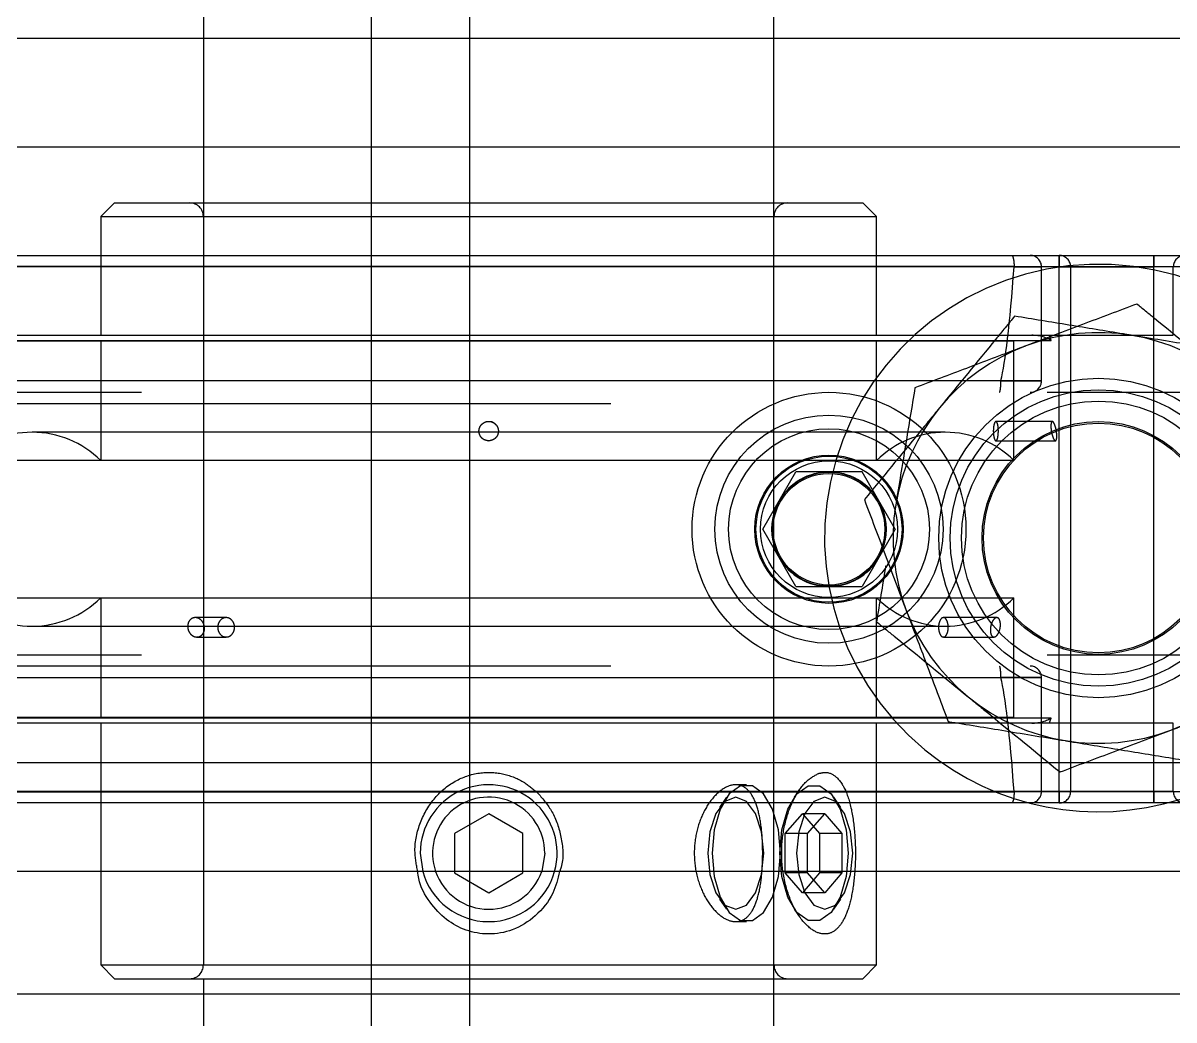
# Model space of a CAD drawing. Header units: metres. Extents: x 0 to 21025, y 0 to 14850.
# Drawn here: x 2734.9 to 2785.3, y 9002 to 9045.7 of the extents above; entities that cross this region are included whole.
import ezdxf

# ---------------------------------------------------------------- set-up
doc = ezdxf.new("R2010")
doc.units = ezdxf.units.M
doc.header["$LTSCALE"] = 25
doc.linetypes.add('HIDDEN2', pattern=[4.7625, 3.175, -1.5875])
for name, color, linetype in [('SL1', 8, 'Continuous'), ('SL4', 4, 'Continuous'), ('ST1', 7, 'HIDDEN2')]:
    doc.layers.add(name, color=color, linetype=linetype)

msp = doc.modelspace()

# ---------------------------------------------------------------- linework, layer by layer
at = {"layer": 'SL1'}
for p, q in [((2754.434, 9857.143), (2754.434, 8684.344)), ((2750.134, 9851.565), (2750.134, 8678.766))]:
    msp.add_line(p, q, dxfattribs=at)
at = {"layer": 'SL4'}
for p, q in [((2920.193, 9045.026), (2630.193, 9045.026)), ((2917.193, 9040.269), (2625.435, 9040.269)), ((2883.216, 9035.506), (2656.693, 9035.506)), ((2767.295, 9023.519), (2768.744, 9026.029)), ((2771.642, 9026.029), (2768.744, 9026.029)), ((2773.091, 9023.519), (2771.642, 9026.029)), ((2768.744, 9021.009), (2767.295, 9023.519)), ((2773.091, 9023.519), (2771.642, 9021.009)), ((2768.744, 9021.009), (2771.642, 9021.009)), ((2917.193, 9013.276), (2625.435, 9013.276)), ((2917.018, 9008.519), (2630.193, 9008.519)), ((2738.281, 9008.519), (2738.281, 9004.419)), ((2753.781, 9008.519), (2753.781, 9008.453)), ((2753.781, 9008.453), (2755.281, 9007.587)), ((2755.281, 9007.587), (2756.781, 9008.453)), ((2756.781, 9008.453), (2756.781, 9008.519)), ((2772.281, 9004.419), (2772.281, 9008.519)), ((2738.281, 9004.419), (2738.881, 9003.819)), ((2738.281, 9004.419), (2772.281, 9004.419)), ((2771.681, 9003.819), (2772.281, 9004.419)), ((2738.881, 9003.819), (2771.681, 9003.819)), ((2742.781, 9003.819), (2742.781, 9000.884)), ((2767.781, 9000.884), (2767.781, 9003.819)), ((2742.781, 9003.134), (2701.999, 9003.134)), ((2801.999, 9003.134), (2767.781, 9003.134))]:
    msp.add_line(p, q, dxfattribs=at)
for radius in [6, 5, 4.4]:
    msp.add_circle((2770.193, 9023.519), radius, dxfattribs=at)
for centre, radius, start, end in [((2770.193, 9023.519), 2.51, 90, 150), ((2770.193, 9023.519), 2.51, 30, 90), ((2770.193, 9023.519), 2.51, 150, 210), ((2770.193, 9023.519), 2.51, 330, 30), ((2770.193, 9023.519), 2.51, 210, 270), ((2770.193, 9023.519), 2.51, 270, 330), ((2755.281, 9009.319), 3, 195.466, 344.534), ((2755.281, 9009.319), 2.459, 198.9879, 341.0121)]:
    msp.add_arc(centre, radius, start, end, dxfattribs=at)
msp.add_open_spline([(2758.392, 9008.519), (2758.31, 9008.193), (2758.127, 9007.459), (2757.385, 9006.54), (2756.379, 9005.911), (2755.289, 9005.716), (2754.276, 9005.897), (2753.379, 9006.388), (2752.664, 9007.171), (2752.234, 9007.926), (2752.184, 9008.413), (2752.173, 9008.519)], degree=3, knots=[0, 0, 0, 0, 0.111202, 0.25077, 0.382599, 0.501592, 0.61112, 0.720329, 0.837079, 0.964836, 1, 1, 1, 1], dxfattribs=at)
at = {"layer": 'ST1'}
for p, q in [((2742.781, 9095.384), (2742.781, 9003.819)), ((2767.781, 9003.819), (2767.781, 9072.514)), ((2917.193, 9045.026), (2630.193, 9045.026)), ((2738.881, 9037.819), (2738.281, 9037.219)), ((2738.881, 9037.819), (2771.681, 9037.819)), ((2772.281, 9037.219), (2771.681, 9037.819)), ((2738.281, 9037.219), (2772.281, 9037.219)), ((2738.281, 9037.219), (2738.281, 9032.019)), ((2742.781, 9037.219), (2742.781, 9004.419)), ((2767.781, 9004.419), (2767.781, 9037.219)), ((2772.281, 9032.019), (2772.281, 9037.219)), ((2920.193, 9035.506), (2620.193, 9035.506)), ((2732.374, 9035.519), (2778.189, 9035.519)), ((2778.189, 9035.519), (2779.006, 9035.519)), ((2779.006, 9035.519), (2780.281, 9035.519)), ((2780.281, 9035.519), (2780.281, 9035.019)), ((2780.281, 9035.519), (2784.431, 9035.519)), ((2780.281, 9035.019), (2780.281, 9035.519)), ((2784.431, 9035.519), (2784.431, 9035.019)), ((2784.431, 9035.519), (2816.781, 9035.519)), ((2784.431, 9035.019), (2784.431, 9035.519)), ((2785.281, 9035.019), (2725.281, 9035.019)), ((2778.304, 9035.035), (2732.259, 9035.035)), ((2778.304, 9035.019), (2778.304, 9035.035)), ((2779.506, 9035.019), (2778.304, 9035.019)), ((2778.304, 9035.019), (2779.506, 9035.019)), ((2779.506, 9030.019), (2779.506, 9035.019)), ((2780.281, 9035.019), (2779.506, 9035.019)), ((2780.281, 9012.019), (2780.281, 9035.019)), ((2780.281, 9035.019), (2780.781, 9035.019)), ((2780.781, 9035.019), (2780.281, 9035.019)), ((2780.781, 9035.019), (2780.781, 9012.019)), ((2784.431, 9035.019), (2780.781, 9035.019)), ((2780.781, 9035.019), (2784.431, 9035.019)), ((2784.431, 9012.019), (2784.431, 9035.019)), ((2816.781, 9035.019), (2784.431, 9035.019)), ((2785.281, 9032.019), (2785.281, 9035.019)), ((2725.281, 9032.019), (2755.281, 9032.019)), ((2755.281, 9032.019), (2785.281, 9032.019)), ((2730.634, 9031.796), (2779.929, 9031.796)), ((2732.271, 9031.769), (2778.292, 9031.769)), ((2738.281, 9031.769), (2738.281, 9026.524)), ((2772.281, 9026.524), (2772.281, 9031.769)), ((2778.292, 9026.524), (2778.292, 9031.769)), ((2732.835, 9030.035), (2777.728, 9030.035)), ((2777.728, 9030.035), (2777.726, 9030.019)), ((2777.726, 9030.019), (2779.506, 9030.019)), ((2779.506, 9030.019), (2777.726, 9030.019)), ((2660.693, 9029.519), (2879.693, 9029.519)), ((2879.693, 9029.019), (2660.693, 9029.019)), ((2779.978, 9028.244), (2777.508, 9028.244)), ((2775.287, 9027.769), (2735.276, 9027.769)), ((2755.281, 9027.394), (2755.341, 9027.404)), ((2777.508, 9027.394), (2780.115, 9027.394)), ((2778.292, 9026.524), (2732.271, 9026.524)), ((2773.118, 9024.59), (2773.068, 9024.289)), ((2732.271, 9020.513), (2778.292, 9020.513)), ((2738.281, 9020.513), (2738.281, 9015.269)), ((2772.281, 9015.269), (2772.281, 9020.513)), ((2778.292, 9015.269), (2778.292, 9020.513)), ((2743.776, 9019.644), (2742.427, 9019.644)), ((2777.546, 9019.644), (2775.209, 9019.644)), ((2735.276, 9019.269), (2775.287, 9019.269)), ((2742.498, 9018.794), (2743.776, 9018.794)), ((2775.209, 9018.794), (2777.424, 9018.794)), ((2660.693, 9018.019), (2879.693, 9018.019)), ((2879.693, 9017.519), (2660.693, 9017.519)), ((2777.728, 9017.002), (2732.835, 9017.002)), ((2777.726, 9017.019), (2777.728, 9017.002)), ((2779.506, 9017.019), (2777.726, 9017.019)), ((2777.726, 9017.019), (2779.506, 9017.019)), ((2779.506, 9012.019), (2779.506, 9017.019)), ((2778.292, 9015.269), (2732.271, 9015.269)), ((2785.281, 9015.019), (2725.281, 9015.019)), ((2779.929, 9015.241), (2730.634, 9015.241)), ((2738.281, 9015.019), (2738.281, 9008.519)), ((2772.281, 9008.519), (2772.281, 9015.019)), ((2785.281, 9012.019), (2785.281, 9015.019)), ((2920.193, 9013.276), (2625.435, 9013.276)), ((2766.575, 9012.319), (2766.104, 9012.319)), ((2785.281, 9012.019), (2725.281, 9012.019)), ((2732.259, 9012.002), (2778.304, 9012.002)), ((2765.709, 9011.768), (2765.397, 9011.326)), ((2768.903, 9012.099), (2768.669, 9011.768)), ((2770.714, 9011.326), (2770.401, 9011.768)), ((2778.304, 9012.019), (2779.506, 9012.019)), ((2778.304, 9012.002), (2778.304, 9012.019)), ((2779.506, 9012.019), (2778.304, 9012.019)), ((2779.506, 9012.019), (2780.281, 9012.019)), ((2780.281, 9012.019), (2780.781, 9012.019)), ((2780.281, 9012.019), (2780.281, 9011.519)), ((2780.281, 9011.519), (2780.281, 9012.019)), ((2780.781, 9012.019), (2780.281, 9012.019)), ((2780.781, 9012.019), (2784.431, 9012.019)), ((2784.431, 9012.019), (2780.781, 9012.019)), ((2784.431, 9012.019), (2784.431, 9011.519)), ((2784.431, 9012.019), (2816.781, 9012.019)), ((2784.431, 9011.519), (2784.431, 9012.019)), ((2778.189, 9011.519), (2732.374, 9011.519)), ((2779.006, 9011.519), (2778.189, 9011.519)), ((2780.281, 9011.519), (2779.006, 9011.519)), ((2784.431, 9011.519), (2780.281, 9011.519)), ((2816.781, 9011.519), (2784.431, 9011.519)), ((2755.281, 9011.051), (2753.781, 9010.185)), ((2756.781, 9010.185), (2755.281, 9011.051)), ((2768.279, 9010.185), (2769.029, 9011.051)), ((2769.029, 9011.051), (2769.779, 9010.185)), ((2770.004, 9011.051), (2769.029, 9011.051)), ((2769.254, 9010.185), (2770.004, 9011.051)), ((2770.004, 9011.051), (2770.754, 9010.185)), ((2753.781, 9010.185), (2753.781, 9008.519)), ((2756.781, 9008.519), (2756.781, 9010.185)), ((2769.254, 9010.185), (2768.279, 9010.185)), ((2768.279, 9008.453), (2768.279, 9010.185)), ((2769.254, 9008.453), (2769.254, 9010.185)), ((2770.754, 9010.185), (2769.779, 9010.185)), ((2769.779, 9010.185), (2769.779, 9008.453)), ((2770.754, 9010.185), (2770.754, 9008.453)), ((2752.281, 9009.319), (2752.39, 9008.519)), ((2757.74, 9009.319), (2757.606, 9008.519)), ((2769.254, 9008.453), (2768.279, 9008.453)), ((2769.029, 9007.587), (2768.279, 9008.453)), ((2769.779, 9008.453), (2769.029, 9007.587)), ((2770.004, 9007.587), (2769.254, 9008.453)), ((2770.754, 9008.453), (2769.779, 9008.453)), ((2770.754, 9008.453), (2770.004, 9007.587)), ((2765.397, 9007.311), (2765.709, 9006.869)), ((2770.004, 9007.587), (2769.029, 9007.587)), ((2770.401, 9006.869), (2770.714, 9007.311)), ((2768.669, 9006.869), (2768.905, 9006.535)), ((2766.099, 9006.319), (2766.575, 9006.319)), ((2767.781, 9003.134), (2742.781, 9003.134))]:
    msp.add_line(p, q, dxfattribs=at)
at = {"layer": 'ST1', "flags": 128}
for points in [[(2768.075, 9009.319), (2767.985, 9010.345), (2767.724, 9011.247), (2767.325, 9011.917), (2766.836, 9012.273), (2766.315, 9012.273), (2765.825, 9011.917), (2765.426, 9011.247), (2765.166, 9010.345), (2765.075, 9009.319), (2765.166, 9008.293), (2765.426, 9007.39), (2765.825, 9006.721), (2766.315, 9006.364), (2766.836, 9006.364), (2767.325, 9006.721), (2767.724, 9007.39), (2767.985, 9008.293), (2768.075, 9009.319)], [(2771.035, 9009.319), (2770.945, 9008.293), (2770.684, 9007.39), (2770.285, 9006.721), (2769.796, 9006.364), (2769.275, 9006.364), (2768.785, 9006.721), (2768.386, 9007.39), (2768.126, 9008.293), (2768.035, 9009.319), (2768.126, 9010.345), (2768.386, 9011.247), (2768.785, 9011.917), (2769.275, 9012.273), (2769.796, 9012.273), (2770.285, 9011.917), (2770.684, 9011.247), (2770.945, 9010.345), (2771.035, 9009.319)], [(2764.877, 9009.319), (2764.971, 9008.378), (2765.237, 9007.58), (2765.636, 9007.047), (2766.107, 9006.86), (2766.577, 9007.047), (2766.976, 9007.58), (2767.242, 9008.378), (2767.336, 9009.319), (2767.242, 9010.259), (2766.976, 9011.057), (2766.577, 9011.59), (2766.107, 9011.777), (2765.636, 9011.59), (2765.237, 9011.057), (2764.971, 9010.259), (2764.877, 9009.319)], [(2768.774, 9009.319), (2768.868, 9008.378), (2769.134, 9007.58), (2769.533, 9007.047), (2770.004, 9006.86), (2770.474, 9007.047), (2770.873, 9007.58), (2771.14, 9008.378), (2771.233, 9009.319), (2771.14, 9010.259), (2770.873, 9011.057), (2770.474, 9011.59), (2770.004, 9011.777), (2769.533, 9011.59), (2769.134, 9011.057), (2768.868, 9010.259), (2768.774, 9009.319)]]:
    msp.add_lwpolyline(points, dxfattribs=at)
at = {"layer": 'ST1'}
for centre, radius in [((2781.999, 9023.134), 7), ((2781.999, 9023.134), 6.5), ((2781.999, 9023.134), 6), ((2770.193, 9023.519), 4.4), ((2781.999, 9023.134), 5.1), ((2781.999, 9023.134), 5.036), ((2770.193, 9023.519), 3.25), ((2770.193, 9023.519), 3.25), ((2770.193, 9023.519), 3.2), ((2770.193, 9023.519), 3), ((2770.193, 9023.519), 2.5), ((2770.193, 9023.519), 2.446)]:
    msp.add_circle(centre, radius, dxfattribs=at)
for centre, radius, start, end in [((2742.181, 9037.219), 0.6, 0, 90), ((2768.381, 9037.219), 0.6, 90, 180), ((2779.006, 9035.019), 0.5, 0, 90), ((2780.281, 9035.019), 0.5, 0, 90), ((2785.781, 9035.019), 0.5, 90, 180), ((2781.999, 9023.134), 12, 15.5717, 230.6853), ((2781.999, 9023.134), 9, 50.6853, 110.6853), ((2779.088, 9030.319), 1.7, 60.3555, 90), ((2755.281, 9023.519), 26, 18.5641, 19.0821), ((2781.999, 9023.134), 9, 110.6853, 170.6853), ((2779.006, 9030.019), 0.5, 270, 0), ((2735.276, 9023.519), 4.25, 90, 135), ((2735.276, 9023.519), 4.25, 45, 90), ((2775.287, 9023.519), 4.25, 90, 135), ((2775.287, 9023.519), 4.25, 45, 90), ((2781.999, 9023.134), 9, 170.6853, 230.6853), ((2781.999, 9023.134), 9, 290.6853, 350.6853), ((2735.276, 9023.519), 4.25, 225, 270), ((2735.276, 9023.519), 4.25, 270, 315), ((2775.287, 9023.519), 4.25, 225, 270), ((2775.287, 9023.519), 4.25, 270, 315), ((2781.999, 9023.134), 12, 230.6853, 343.9473), ((2779.006, 9017.019), 0.5, 0, 90), ((2781.999, 9023.134), 9, 230.6853, 290.6853), ((2779.088, 9016.719), 1.7, 270, 299.6445), ((2755.281, 9023.519), 26, 340.9179, 341.4359), ((2755.281, 9009.319), 3, 344.534, 180), ((2755.281, 9009.319), 2.459, 0, 198.9879), ((2779.006, 9012.019), 0.5, 270, 0), ((2780.281, 9012.019), 0.5, 270, 0), ((2785.781, 9012.019), 0.5, 180, 270), ((2742.181, 9004.419), 0.6, 270, 0), ((2768.381, 9004.419), 0.6, 180, 270)]:
    msp.add_arc(centre, radius, start, end, dxfattribs=at)
for centre, start_param, end_param in [((2777.466, 9091.961), 3.27028, 3.564453), ((2777.466, 8955.076), 5.860325, 6.154498)]:
    msp.add_ellipse(centre, major_axis=(0, 62.443), ratio=0.03267, start_param=start_param, end_param=end_param, dxfattribs=at)
for points, knots in [([(2778.189, 9035.519), (2778.189, 9035.519), (2778.198, 9035.518), (2778.22, 9035.508), (2778.252, 9035.454), (2778.28, 9035.345), (2778.299, 9035.2), (2778.303, 9035.09), (2778.304, 9035.035)], [0, 0, 0, 0, 0.00841, 0.140315, 0.359805, 0.574575, 0.787251, 1, 1, 1, 1]), ([(2783.681, 9033.389), (2782.891, 9033.091), (2781.298, 9032.489), (2779.651, 9031.867), (2778.82, 9031.553)], [0, 0, 0, 0, 0.495458, 1, 1, 1, 1]), ([(2787.701, 9030.097), (2786.607, 9030.992), (2785.246, 9032.107), (2783.938, 9033.178), (2783.681, 9033.389)], [0, 0, 0, 0, 0.803647, 1, 1, 1, 1]), ([(2778.328, 9032.856), (2778.052, 9032.518), (2776.978, 9031.208), (2775.864, 9029.847), (2775.036, 9028.836)], [0, 0, 0, 0, 0.257551, 1, 1, 1, 1]), ([(2783.456, 9032.015), (2783.334, 9032.035), (2782.414, 9032.186), (2780.678, 9032.47), (2779.116, 9032.727), (2778.328, 9032.856)], [0, 0, 0, 0, 0.07009, 0.5307844, 1, 1, 1, 1]), ([(2788.583, 9031.174), (2787.75, 9031.31), (2786.07, 9031.586), (2784.332, 9031.871), (2783.456, 9032.015)], [0, 0, 0, 0, 0.495458, 1, 1, 1, 1]), ([(2778.82, 9031.553), (2778.705, 9031.51), (2777.832, 9031.18), (2776.187, 9030.559), (2774.706, 9030), (2773.959, 9029.718)], [0, 0, 0, 0, 0.07009, 0.530784, 1, 1, 1, 1]), ([(2777.661, 9029.519), (2777.669, 9029.526), (2777.686, 9029.54), (2777.708, 9029.655), (2777.723, 9029.821), (2777.725, 9029.953), (2777.726, 9030.019)], [0, 0, 0, 0, 0.25, 0.5, 0.75, 1, 1, 1, 1]), ([(2773.959, 9029.718), (2773.822, 9028.885), (2773.546, 9027.204), (2773.261, 9025.467), (2773.118, 9024.59)], [0, 0, 0, 0, 0.495458, 1, 1, 1, 1]), ([(2775.036, 9028.836), (2774.736, 9028.47), (2773.622, 9027.109), (2772.537, 9025.785), (2771.744, 9024.816)], [0, 0, 0, 0, 0.268634, 1, 1, 1, 1]), ([(2755.516, 9028.173), (2755.474, 9028.195), (2755.39, 9028.24), (2755.245, 9028.25), (2755.106, 9028.215), (2754.986, 9028.135), (2754.899, 9028.021), (2754.853, 9027.883), (2754.856, 9027.737), (2754.908, 9027.599), (2755.003, 9027.487), (2755.129, 9027.413), (2755.272, 9027.386), (2755.415, 9027.407), (2755.542, 9027.473), (2755.641, 9027.577), (2755.7, 9027.709), (2755.713, 9027.855), (2755.676, 9027.997), (2755.604, 9028.106), (2755.541, 9028.154), (2755.516, 9028.173)], [0, 0, 0, 0, 0.052844, 0.1057, 0.158311, 0.211029, 0.264269, 0.318229, 0.372799, 0.427598, 0.482131, 0.536024, 0.589192, 0.641877, 0.694517, 0.747562, 0.801289, 0.855692, 0.910468, 0.96514, 1, 1, 1, 1]), ([(2755.571, 9028.127), (2755.537, 9028.156), (2755.474, 9028.209), (2755.393, 9028.225), (2755.356, 9028.233)], [0, 0, 0, 0, 0.539443, 1, 1, 1, 1]), ([(2777.508, 9027.394), (2777.495, 9027.398), (2777.47, 9027.408), (2777.436, 9027.481), (2777.41, 9027.589), (2777.395, 9027.724), (2777.392, 9027.869), (2777.404, 9028.008), (2777.427, 9028.126), (2777.459, 9028.21), (2777.496, 9028.249), (2777.533, 9028.24), (2777.567, 9028.183), (2777.594, 9028.086), (2777.61, 9027.958), (2777.616, 9027.814), (2777.61, 9027.671), (2777.592, 9027.544), (2777.565, 9027.449), (2777.535, 9027.4), (2777.515, 9027.395), (2777.508, 9027.394)], [0, 0, 0, 0, 0.053682, 0.107365, 0.161053, 0.214745, 0.26843, 0.322109, 0.375792, 0.429482, 0.483172, 0.536855, 0.590534, 0.644219, 0.697911, 0.751599, 0.805279, 0.85896, 0.912648, 0.96634, 1, 1, 1, 1]), ([(2779.918, 9028.093), (2779.921, 9028.126), (2779.928, 9028.193), (2779.955, 9028.243), (2779.992, 9028.248), (2780.035, 9028.204), (2780.078, 9028.119), (2780.119, 9028), (2780.151, 9027.859), (2780.172, 9027.713), (2780.178, 9027.578), (2780.169, 9027.472), (2780.146, 9027.405), (2780.112, 9027.386), (2780.071, 9027.415), (2780.027, 9027.488), (2779.986, 9027.597), (2779.95, 9027.733), (2779.925, 9027.879), (2779.915, 9028.004), (2779.917, 9028.068), (2779.918, 9028.093)], [0, 0, 0, 0, 0.053327, 0.106675, 0.159562, 0.212158, 0.264937, 0.31829, 0.372366, 0.427006, 0.481794, 0.536241, 0.590011, 0.643076, 0.69572, 0.748399, 0.801543, 0.85539, 0.909882, 0.964677, 1, 1, 1, 1]), ([(2771.744, 9024.816), (2772.042, 9024.026), (2772.643, 9022.433), (2773.265, 9020.786), (2773.579, 9019.954)], [0, 0, 0, 0, 0.495458, 1, 1, 1, 1]), ([(2772.677, 9021.906), (2772.674, 9021.884), (2772.537, 9021.052), (2772.405, 9020.247), (2772.276, 9019.463)], [0, 0, 0, 0, 0.026434, 1, 1, 1, 1]), ([(2773.579, 9019.954), (2773.623, 9019.839), (2773.952, 9018.967), (2774.573, 9017.321), (2775.132, 9015.841), (2775.414, 9015.093)], [0, 0, 0, 0, 0.07009, 0.5307844, 1, 1, 1, 1]), ([(2742.822, 9019.275), (2742.828, 9019.226), (2742.839, 9019.129), (2742.8, 9018.992), (2742.726, 9018.881), (2742.621, 9018.81), (2742.499, 9018.786), (2742.374, 9018.809), (2742.259, 9018.878), (2742.166, 9018.984), (2742.106, 9019.117), (2742.085, 9019.263), (2742.108, 9019.405), (2742.171, 9019.525), (2742.268, 9019.61), (2742.386, 9019.649), (2742.512, 9019.64), (2742.631, 9019.585), (2742.732, 9019.489), (2742.796, 9019.379), (2742.815, 9019.304), (2742.822, 9019.275)], [0, 0, 0, 0, 0.054736, 0.109478, 0.16399, 0.217847, 0.270979, 0.323642, 0.376288, 0.429367, 0.483144, 0.537587, 0.592374, 0.64702, 0.701097, 0.754439, 0.80721, 0.859817, 0.912724, 0.966267, 1, 1, 1, 1]), ([(2743.776, 9018.794), (2743.735, 9018.798), (2743.652, 9018.808), (2743.543, 9018.881), (2743.46, 9018.989), (2743.412, 9019.124), (2743.406, 9019.269), (2743.441, 9019.408), (2743.513, 9019.526), (2743.616, 9019.61), (2743.737, 9019.649), (2743.862, 9019.64), (2743.979, 9019.583), (2744.073, 9019.486), (2744.133, 9019.358), (2744.153, 9019.214), (2744.131, 9019.071), (2744.068, 9018.944), (2743.972, 9018.849), (2743.869, 9018.8), (2743.802, 9018.795), (2743.776, 9018.794)], [0, 0, 0, 0, 0.053682, 0.107365, 0.161053, 0.214745, 0.26843, 0.322109, 0.375792, 0.429482, 0.483172, 0.536855, 0.590534, 0.644219, 0.697911, 0.751599, 0.805279, 0.85896, 0.912648, 0.96634, 1, 1, 1, 1]), ([(2772.276, 9019.463), (2772.533, 9019.252), (2773.842, 9018.181), (2775.203, 9017.066), (2776.297, 9016.17)], [0, 0, 0, 0, 0.196353, 1, 1, 1, 1]), ([(2775.209, 9018.794), (2775.185, 9018.798), (2775.137, 9018.808), (2775.072, 9018.881), (2775.023, 9018.989), (2774.994, 9019.124), (2774.99, 9019.269), (2775.011, 9019.408), (2775.055, 9019.526), (2775.116, 9019.61), (2775.186, 9019.649), (2775.259, 9019.64), (2775.325, 9019.583), (2775.377, 9019.486), (2775.411, 9019.358), (2775.422, 9019.214), (2775.409, 9019.071), (2775.375, 9018.944), (2775.321, 9018.849), (2775.263, 9018.8), (2775.224, 9018.795), (2775.209, 9018.794)], [0, 0, 0, 0, 0.053682, 0.107365, 0.161053, 0.214745, 0.26843, 0.322109, 0.375792, 0.429482, 0.483172, 0.536855, 0.590534, 0.644219, 0.697911, 0.751599, 0.805279, 0.85896, 0.912648, 0.96634, 1, 1, 1, 1]), ([(2777.435, 9019.589), (2777.459, 9019.608), (2777.508, 9019.647), (2777.581, 9019.646), (2777.642, 9019.601), (2777.686, 9019.513), (2777.708, 9019.393), (2777.706, 9019.252), (2777.678, 9019.106), (2777.627, 9018.972), (2777.56, 9018.867), (2777.485, 9018.803), (2777.411, 9018.786), (2777.345, 9018.817), (2777.295, 9018.893), (2777.266, 9019.004), (2777.26, 9019.14), (2777.281, 9019.287), (2777.325, 9019.426), (2777.38, 9019.529), (2777.419, 9019.572), (2777.435, 9019.589)], [0, 0, 0, 0, 0.052764, 0.105537, 0.158138, 0.210944, 0.264331, 0.318437, 0.373091, 0.427875, 0.482301, 0.536036, 0.589068, 0.641695, 0.694383, 0.747562, 0.801454, 0.85598, 0.910778, 0.965356, 1, 1, 1, 1]), ([(2777.726, 9017.019), (2777.725, 9017.084), (2777.723, 9017.215), (2777.708, 9017.38), (2777.687, 9017.496), (2777.67, 9017.511), (2777.661, 9017.519)], [0, 0, 0, 0, 0.25, 0.5, 0.75, 1, 1, 1, 1]), ([(2785.178, 9014.714), (2785.293, 9014.757), (2786.166, 9015.087), (2787.811, 9015.708), (2789.292, 9016.267), (2790.039, 9016.549)], [0, 0, 0, 0, 0.07009, 0.530784, 1, 1, 1, 1]), ([(2776.297, 9016.17), (2776.596, 9015.925), (2777.957, 9014.811), (2779.283, 9013.725), (2780.317, 9012.878)], [0, 0, 0, 0, 0.220364, 1, 1, 1, 1]), ([(2775.414, 9015.093), (2776.247, 9014.957), (2777.928, 9014.681), (2779.665, 9014.396), (2780.542, 9014.252)], [0, 0, 0, 0, 0.495458, 1, 1, 1, 1]), ([(2780.317, 9012.878), (2781.106, 9013.176), (2782.7, 9013.778), (2784.347, 9014.4), (2785.178, 9014.714)], [0, 0, 0, 0, 0.495458, 1, 1, 1, 1]), ([(2780.542, 9014.252), (2780.664, 9014.232), (2781.584, 9014.081), (2783.32, 9013.797), (2784.882, 9013.54), (2785.67, 9013.411)], [0, 0, 0, 0, 0.07009, 0.530784, 1, 1, 1, 1]), ([(2752.173, 9008.519), (2752.115, 9008.82), (2751.976, 9009.538), (2752.236, 9010.694), (2752.867, 9011.788), (2753.817, 9012.557), (2754.9, 9012.901), (2755.947, 9012.838), (2756.816, 9012.491), (2757.256, 9012.109), (2757.45, 9011.94)], [0, 0, 0, 0, 0.107244, 0.255886, 0.404271, 0.5469743, 0.6772808, 0.7952749, 0.9094491, 1, 1, 1, 1]), ([(2769.73, 9012.811), (2769.546, 9012.711), (2769.184, 9012.515), (2768.686, 9011.814), (2768.297, 9010.878), (2768.088, 9009.709), (2768.139, 9008.445), (2768.46, 9007.263), (2768.984, 9006.344), (2769.584, 9005.823), (2770.138, 9005.729), (2770.592, 9005.991), (2770.945, 9006.556), (2771.2, 9007.405), (2771.344, 9008.505), (2771.366, 9009.754), (2771.251, 9010.986), (2770.987, 9012.016), (2770.578, 9012.68), (2770.128, 9012.903), (2769.836, 9012.836), (2769.73, 9012.811)], [0, 0, 0, 0, 0.04953, 0.097263, 0.149461, 0.206091, 0.265343, 0.325187, 0.383771, 0.43836, 0.487481, 0.533462, 0.580261, 0.63082, 0.686048, 0.74465, 0.804481, 0.863764, 0.920056, 0.970995, 1, 1, 1, 1]), ([(2767.29, 9009.319), (2767.281, 9008.987), (2767.263, 9008.323), (2767.111, 9007.436), (2766.849, 9006.749), (2766.457, 9006.345), (2765.962, 9006.278), (2765.421, 9006.544), (2764.902, 9007.109), (2764.489, 9007.925), (2764.269, 9008.904), (2764.294, 9009.921), (2764.547, 9010.86), (2764.979, 9011.636), (2765.516, 9012.165), (2766.062, 9012.373), (2766.535, 9012.24), (2766.899, 9011.793), (2767.142, 9011.073), (2767.27, 9010.204), (2767.284, 9009.591), (2767.29, 9009.319)], [0, 0, 0, 0, 0.052628, 0.10522, 0.158773, 0.212997, 0.266197, 0.318318, 0.370893, 0.424779, 0.478873, 0.531644, 0.583647, 0.636606, 0.690767, 0.74453, 0.796954, 0.849149, 0.902518, 0.956758, 1, 1, 1, 1]), ([(2757.45, 9011.94), (2757.668, 9011.683), (2758.143, 9011.123), (2758.492, 9010.017), (2758.589, 9009.083), (2758.422, 9008.604), (2758.392, 9008.519)], [0, 0, 0, 0, 0.271439, 0.5906373, 0.9270519, 1, 1, 1, 1]), ([(2778.304, 9012.002), (2778.303, 9011.947), (2778.299, 9011.837), (2778.28, 9011.692), (2778.252, 9011.583), (2778.22, 9011.529), (2778.198, 9011.519), (2778.189, 9011.519), (2778.189, 9011.519)], [0, 0, 0, 0, 0.212749, 0.425425, 0.640195, 0.859685, 0.99159, 1, 1, 1, 1])]:
    msp.add_open_spline(points, degree=3, knots=knots, dxfattribs=at)

doc.saveas('drawing.dxf')
